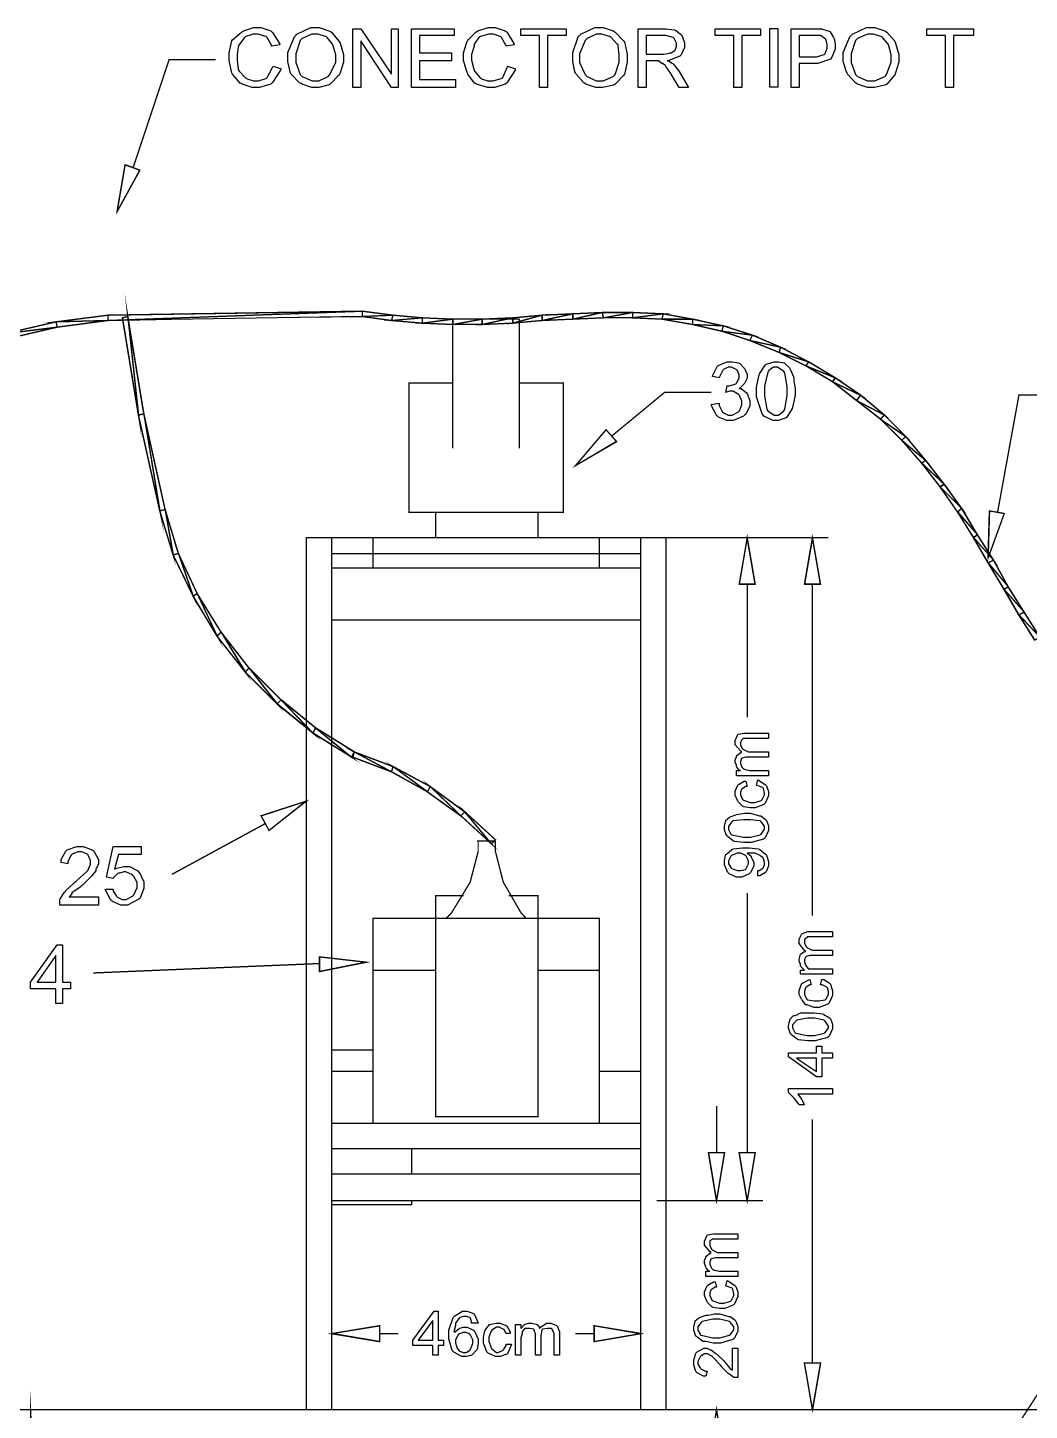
# Model space of a CAD drawing. Header units: metres. Extents: x -593 to 248, y 430 to 1024.
# Drawn here: x -264 to -232.11, y 898.74 to 942.77 of the extents above; entities that cross this region are included whole.
import ezdxf

# ---------------------------------------------------------------- set-up
doc = ezdxf.new("R2010")
doc.units = ezdxf.units.M
doc.header["$MEASUREMENT"] = 0
for name, color, linetype in [('C00-00-00-BLACK', 7, 'Continuous'), ('C00-7E-FF', 150, 'Continuous'), ('CFF-00-00', 1, 'Continuous'), ('CFF-7E-00', 30, 'Continuous')]:
    doc.layers.add(name, color=color, linetype=linetype)

msp = doc.modelspace()

# ---------------------------------------------------------------- linework, layer by layer
at = {"layer": 'C00-00-00-BLACK', "const_width": 0.0423}
for points in [[(-250.466, 929.374), (-250.466, 933.486)], [(-250.466, 933.486), (-248.344, 933.486)], [(-248.344, 929.374), (-248.344, 933.486)], [(-250.466, 931.45), (-251.866, 931.45), (-251.866, 927.34), (-246.944, 927.34), (-246.944, 931.45), (-248.344, 931.45)], [(-251.016, 926.532), (-251.016, 927.34)], [(-247.752, 926.532), (-247.752, 927.34)], [(-254.323, 898.77), (-254.323, 926.532), (-255.131, 926.532), (-255.131, 898.77)], [(-254.323, 926.532), (-244.484, 926.532)], [(-253.009, 926.532), (-253.009, 925.559)], [(-245.799, 926.532), (-245.799, 925.559)], [(-243.679, 898.77), (-243.679, 926.532), (-244.484, 926.532), (-244.484, 898.77)], [(-254.323, 926.024), (-244.484, 926.024)], [(-254.323, 925.559), (-244.484, 925.559)], [(-254.323, 923.906), (-244.484, 923.906)], [(-250.679, 914.41), (-250.509, 914.58), (-249.914, 915.56), (-249.659, 916.54), (-249.659, 916.867)], [(-249.701, 916.867), (-249.109, 916.867)], [(-249.109, 916.867), (-249.109, 916.54), (-248.859, 915.56), (-248.292, 914.58), (-248.133, 914.41)], [(-250.124, 915.132), (-251.016, 915.132), (-251.016, 908.094), (-247.752, 908.094), (-247.752, 915.132), (-248.683, 915.132)], [(-245.799, 907.882), (-245.799, 914.41), (-253.009, 914.41), (-253.009, 907.882)], [(-253.009, 912.756), (-251.016, 912.756)], [(-247.752, 912.756), (-245.799, 912.756)], [(-254.323, 910.213), (-253.009, 910.213)], [(-254.323, 909.535), (-253.009, 909.535)], [(-245.799, 909.535), (-244.484, 909.535)], [(-254.323, 907.882), (-244.484, 907.882)], [(-254.323, 907.077), (-244.484, 907.077)], [(-251.781, 907.077), (-251.781, 906.271)], [(-254.323, 906.271), (-244.484, 906.271)], [(-254.323, 905.423), (-244.484, 905.423)], [(-251.781, 905.423), (-251.781, 905.297), (-254.323, 905.297)], [(-286.981, 898.77), (-211.446, 898.77)]]:
    msp.add_lwpolyline(points, dxfattribs=at)
msp.add_lwpolyline([(-263.91, 897.116), (-263.825, 897.116), (-263.91, 898.685), (-263.91, 897.116)], close=True, dxfattribs=at)
at = {"layer": 'C00-7E-FF', "const_width": 0.0423}
for points in [[(-260.644, 938.317), (-259.499, 941.751), (-258.015, 941.751)], [(-245.418, 929.755), (-243.722, 931.154), (-242.238, 931.154)], [(-233.119, 927.34), (-232.44, 931.067), (-230.956, 931.067)], [(-243.722, 926.532), (-238.505, 926.532)], [(-243.213, 926.532), (-240.584, 926.532)], [(-241.091, 925.051), (-241.091, 920.809)], [(-239.015, 925.051), (-239.015, 914.494)], [(-256.445, 917.421), (-259.413, 915.808)], [(-241.091, 906.95), (-241.091, 915.216)], [(-254.708, 912.97), (-261.917, 912.67)], [(-242.068, 906.95), (-242.068, 908.431)], [(-239.015, 900.252), (-239.015, 908.008)], [(-243.976, 905.423), (-241.557, 905.423)], [(-243.468, 905.423), (-240.584, 905.423)], [(-254.323, 902.032), (-254.323, 900.675)], [(-244.484, 901.989), (-244.484, 900.675)], [(-252.798, 901.186), (-252.204, 901.186)], [(-245.968, 901.186), (-246.563, 901.186)], [(-231.805, 899.32), (-237.317, 890.801)], [(-243.976, 898.77), (-241.557, 898.77)], [(-238.845, 898.77), (-238.505, 898.77)]]:
    msp.add_lwpolyline(points, dxfattribs=at)
for points in [[(-260.433, 938.232), (-261.153, 936.917), (-260.899, 938.401), (-260.433, 938.232)], [(-245.249, 929.586), (-246.563, 928.821), (-245.588, 929.966), (-245.249, 929.586)], [(-232.906, 927.297), (-233.417, 925.897), (-233.374, 927.381), (-232.906, 927.297)], [(-241.346, 925.051), (-240.838, 925.051), (-241.091, 926.532), (-241.346, 925.051)], [(-239.27, 925.051), (-238.758, 925.051), (-239.015, 926.532), (-239.27, 925.051)], [(-256.572, 917.674), (-255.131, 918.14), (-256.318, 917.208), (-256.572, 917.674)], [(-254.708, 913.182), (-253.223, 913.012), (-254.708, 912.713), (-254.708, 913.182)], [(-242.322, 906.95), (-241.815, 906.95), (-242.068, 905.423), (-242.322, 906.95)], [(-241.346, 906.95), (-240.838, 906.95), (-241.091, 905.423), (-241.346, 906.95)], [(-252.798, 901.439), (-252.798, 900.931), (-254.323, 901.186), (-252.798, 901.439)], [(-245.968, 901.439), (-245.968, 900.931), (-244.484, 901.186), (-245.968, 901.439)], [(-239.27, 900.252), (-238.758, 900.252), (-239.015, 898.77), (-239.27, 900.252)], [(-242.322, 897.243), (-241.815, 897.243), (-242.068, 898.77), (-242.322, 897.243)]]:
    msp.add_lwpolyline(points, close=True, dxfattribs=at)
at = {"layer": 'C00-7E-FF'}
for points in [[(-260.433, 938.232), (-261.153, 936.917), (-260.899, 938.401), (-260.433, 938.232)], [(-245.249, 929.586), (-246.563, 928.821), (-245.588, 929.966), (-245.249, 929.586)], [(-232.906, 927.297), (-233.417, 925.897), (-233.374, 927.381), (-232.906, 927.297)], [(-241.346, 925.051), (-240.838, 925.051), (-241.091, 926.532), (-241.346, 925.051)], [(-239.27, 925.051), (-238.758, 925.051), (-239.015, 926.532), (-239.27, 925.051)], [(-256.572, 917.674), (-255.131, 918.14), (-256.318, 917.208), (-256.572, 917.674)], [(-254.708, 913.182), (-253.223, 913.012), (-254.708, 912.713), (-254.708, 913.182)], [(-242.322, 906.95), (-241.815, 906.95), (-242.068, 905.423), (-242.322, 906.95)], [(-241.346, 906.95), (-240.838, 906.95), (-241.091, 905.423), (-241.346, 906.95)], [(-252.798, 901.439), (-252.798, 900.931), (-254.323, 901.186), (-252.798, 901.439)], [(-245.968, 901.439), (-245.968, 900.931), (-244.484, 901.186), (-245.968, 901.439)], [(-239.27, 900.252), (-238.758, 900.252), (-239.015, 898.77), (-239.27, 900.252)], [(-242.322, 897.243), (-241.815, 897.243), (-242.068, 898.77), (-242.322, 897.243)]]:
    msp.add_lwpolyline(points, close=True, dxfattribs=at)
at = {"layer": 'CFF-00-00', "const_width": 0.0423}
for points in [[(-260.814, 933.57), (-260.475, 930.432), (-260.304, 930.475), (-260.814, 933.57)], [(-261.449, 933.443), (-253.35, 933.739), (-253.35, 933.57), (-261.449, 933.443)], [(-261.449, 933.612), (-261.449, 933.443), (-253.35, 933.739), (-261.449, 933.612)], [(-253.35, 933.739), (-253.35, 933.57), (-252.373, 933.612), (-253.35, 933.739)], [(-246.648, 933.486), (-245.715, 933.697), (-245.672, 933.528), (-246.648, 933.486)], [(-246.648, 933.655), (-246.648, 933.486), (-245.715, 933.697), (-246.648, 933.655)], [(-245.672, 933.528), (-244.741, 933.697), (-244.741, 933.528), (-245.672, 933.528)], [(-263.102, 933.4), (-263.06, 933.232), (-264.759, 933.017), (-263.102, 933.4)], [(-263.06, 933.232), (-264.759, 933.017), (-264.714, 932.848), (-263.06, 933.232)], [(-261.449, 933.612), (-261.449, 933.443), (-263.102, 933.4), (-261.449, 933.612)], [(-261.449, 933.443), (-263.102, 933.4), (-263.06, 933.232), (-261.449, 933.443)], [(-260.983, 933.528), (-260.814, 933.57), (-260.475, 930.432), (-260.983, 933.528)], [(-253.35, 933.57), (-252.373, 933.612), (-252.416, 933.443), (-253.35, 933.57)], [(-252.416, 933.443), (-251.441, 933.528), (-251.441, 933.359), (-252.416, 933.443)], [(-252.373, 933.612), (-252.416, 933.443), (-251.441, 933.528), (-252.373, 933.612)], [(-251.441, 933.359), (-250.466, 933.486), (-250.466, 933.316), (-251.441, 933.359)], [(-251.441, 933.528), (-251.441, 933.359), (-250.466, 933.486), (-251.441, 933.528)], [(-250.466, 933.316), (-249.532, 933.486), (-249.532, 933.316), (-250.466, 933.316)], [(-250.466, 933.486), (-250.466, 933.316), (-249.532, 933.486), (-250.466, 933.486)], [(-249.532, 933.316), (-248.556, 933.528), (-248.556, 933.359), (-249.532, 933.316)], [(-249.532, 933.486), (-249.532, 933.316), (-248.556, 933.528), (-249.532, 933.486)], [(-248.556, 933.359), (-247.625, 933.612), (-247.625, 933.443), (-248.556, 933.359)], [(-248.556, 933.528), (-248.556, 933.359), (-247.625, 933.612), (-248.556, 933.528)], [(-247.625, 933.443), (-246.648, 933.655), (-246.648, 933.486), (-247.625, 933.443)], [(-247.625, 933.612), (-247.625, 933.443), (-246.648, 933.655), (-247.625, 933.612)], [(-245.715, 933.697), (-245.672, 933.528), (-244.741, 933.697), (-245.715, 933.697)], [(-244.741, 933.528), (-243.765, 933.655), (-243.806, 933.486), (-244.741, 933.528)], [(-244.741, 933.697), (-244.741, 933.528), (-243.765, 933.655), (-244.741, 933.697)], [(-243.806, 933.486), (-242.83, 933.486), (-242.83, 933.316), (-243.806, 933.486)], [(-243.765, 933.655), (-243.806, 933.486), (-242.83, 933.486), (-243.765, 933.655)], [(-242.83, 933.316), (-241.856, 933.273), (-241.899, 933.101), (-242.83, 933.316)], [(-242.83, 933.486), (-242.83, 933.316), (-241.856, 933.273), (-242.83, 933.486)], [(-241.856, 933.273), (-241.899, 933.101), (-240.923, 932.975), (-241.856, 933.273)], [(-241.899, 933.101), (-240.923, 932.975), (-241.007, 932.805), (-241.899, 933.101)], [(-241.007, 932.805), (-240.032, 932.594), (-240.073, 932.425), (-241.007, 932.805)], [(-240.923, 932.975), (-241.007, 932.805), (-240.032, 932.594), (-240.923, 932.975)], [(-240.073, 932.425), (-239.141, 932.128), (-239.227, 932.002), (-240.073, 932.425)], [(-240.032, 932.594), (-240.073, 932.425), (-239.141, 932.128), (-240.032, 932.594)], [(-239.227, 932.002), (-238.293, 931.62), (-238.378, 931.493), (-239.227, 932.002)], [(-239.141, 932.128), (-239.227, 932.002), (-238.293, 931.62), (-239.141, 932.128)], [(-238.378, 931.493), (-237.488, 931.067), (-237.616, 930.898), (-238.378, 931.493)], [(-238.293, 931.62), (-238.378, 931.493), (-237.488, 931.067), (-238.293, 931.62)], [(-260.304, 930.475), (-259.795, 927.381), (-259.626, 927.424), (-260.304, 930.475)], [(-237.488, 931.067), (-237.616, 930.898), (-236.724, 930.432), (-237.488, 931.067)], [(-237.616, 930.898), (-236.724, 930.432), (-236.851, 930.305), (-237.616, 930.898)], [(-260.475, 930.432), (-260.304, 930.475), (-259.795, 927.381), (-260.475, 930.432)], [(-236.851, 930.305), (-236.046, 929.755), (-236.173, 929.628), (-236.851, 930.305)], [(-236.724, 930.432), (-236.851, 930.305), (-236.046, 929.755), (-236.724, 930.432)], [(-236.173, 929.628), (-235.408, 928.991), (-235.535, 928.905), (-236.173, 929.628)], [(-236.046, 929.755), (-236.173, 929.628), (-235.408, 928.991), (-236.046, 929.755)], [(-235.535, 928.905), (-234.816, 928.229), (-234.943, 928.143), (-235.535, 928.905)], [(-235.408, 928.991), (-235.535, 928.905), (-234.816, 928.229), (-235.408, 928.991)], [(-234.943, 928.143), (-234.263, 927.466), (-234.39, 927.34), (-234.943, 928.143)], [(-234.816, 928.229), (-234.943, 928.143), (-234.263, 927.466), (-234.816, 928.229)], [(-259.626, 927.424), (-259.372, 925.982), (-259.203, 926.024), (-259.626, 927.424)], [(-259.795, 927.381), (-259.626, 927.424), (-259.372, 925.982), (-259.795, 927.381)], [(-234.39, 927.34), (-233.755, 926.617), (-233.881, 926.532), (-234.39, 927.34)], [(-234.263, 927.466), (-234.39, 927.34), (-233.755, 926.617), (-234.263, 927.466)], [(-233.881, 926.532), (-233.247, 925.813), (-233.417, 925.727), (-233.881, 926.532)], [(-259.203, 926.024), (-258.734, 924.668), (-258.607, 924.752), (-259.203, 926.024)], [(-233.755, 926.617), (-233.881, 926.532), (-233.247, 925.813), (-233.755, 926.617)], [(-259.372, 925.982), (-259.203, 926.024), (-258.734, 924.668), (-259.372, 925.982)], [(-233.417, 925.727), (-232.779, 924.964), (-232.906, 924.879), (-233.417, 925.727)], [(-233.247, 925.813), (-233.417, 925.727), (-232.779, 924.964), (-233.247, 925.813)], [(-258.607, 924.752), (-257.972, 923.397), (-257.845, 923.524), (-258.607, 924.752)], [(-232.906, 924.879), (-232.271, 924.159), (-232.44, 924.074), (-232.906, 924.879)], [(-232.779, 924.964), (-232.906, 924.879), (-232.271, 924.159), (-232.779, 924.964)], [(-258.734, 924.668), (-258.607, 924.752), (-257.972, 923.397), (-258.734, 924.668)], [(-232.44, 924.074), (-231.763, 923.354), (-231.932, 923.27), (-232.44, 924.074)], [(-232.271, 924.159), (-232.44, 924.074), (-231.763, 923.354), (-232.271, 924.159)], [(-257.845, 923.524), (-257.08, 922.252), (-256.954, 922.379), (-257.845, 923.524)], [(-257.972, 923.397), (-257.845, 923.524), (-257.08, 922.252), (-257.972, 923.397)], [(-256.954, 922.379), (-256.062, 921.235), (-255.935, 921.362), (-256.954, 922.379)], [(-257.08, 922.252), (-256.954, 922.379), (-256.062, 921.235), (-257.08, 922.252)], [(-255.935, 921.362), (-254.918, 920.302), (-254.834, 920.47), (-255.935, 921.362)], [(-256.062, 921.235), (-255.935, 921.362), (-254.918, 920.302), (-256.062, 921.235)], [(-254.834, 920.47), (-253.689, 919.54), (-253.604, 919.708), (-254.834, 920.47)], [(-254.918, 920.302), (-254.834, 920.47), (-253.689, 919.54), (-254.918, 920.302)], [(-252.373, 919.244), (-252.416, 919.074), (-253.604, 919.708), (-252.373, 919.244)], [(-252.416, 919.074), (-253.604, 919.708), (-253.647, 919.54), (-252.416, 919.074)], [(-251.185, 918.606), (-251.271, 918.436), (-252.373, 919.244), (-251.185, 918.606)], [(-251.271, 918.436), (-252.373, 919.244), (-252.416, 919.074), (-251.271, 918.436)], [(-250.083, 917.801), (-250.21, 917.674), (-251.185, 918.606), (-250.083, 917.801)], [(-250.21, 917.674), (-251.185, 918.606), (-251.271, 918.436), (-250.21, 917.674)], [(-249.109, 916.912), (-249.236, 916.782), (-250.083, 917.801), (-249.109, 916.912)], [(-249.236, 916.782), (-250.083, 917.801), (-250.21, 917.674), (-249.236, 916.782)]]:
    msp.add_lwpolyline(points, close=True, dxfattribs=at)
at = {"layer": 'CFF-00-00'}
for points in [[(-261.449, 933.612), (-261.449, 933.443), (-253.35, 933.739), (-261.449, 933.612)], [(-261.449, 933.443), (-253.35, 933.739), (-253.35, 933.57), (-261.449, 933.443)], [(-253.35, 933.739), (-253.35, 933.57), (-252.373, 933.612), (-253.35, 933.739)], [(-263.102, 933.4), (-263.06, 933.232), (-264.759, 933.017), (-263.102, 933.4)], [(-261.449, 933.612), (-261.449, 933.443), (-263.102, 933.4), (-261.449, 933.612)], [(-261.449, 933.443), (-263.102, 933.4), (-263.06, 933.232), (-261.449, 933.443)], [(-260.983, 933.528), (-260.814, 933.57), (-260.475, 930.432), (-260.983, 933.528)], [(-260.814, 933.57), (-260.475, 930.432), (-260.304, 930.475), (-260.814, 933.57)], [(-253.35, 933.57), (-252.373, 933.612), (-252.416, 933.443), (-253.35, 933.57)], [(-252.373, 933.612), (-252.416, 933.443), (-251.441, 933.528), (-252.373, 933.612)], [(-252.416, 933.443), (-251.441, 933.528), (-251.441, 933.359), (-252.416, 933.443)], [(-251.441, 933.528), (-251.441, 933.359), (-250.466, 933.486), (-251.441, 933.528)], [(-251.441, 933.359), (-250.466, 933.486), (-250.466, 933.316), (-251.441, 933.359)], [(-250.466, 933.486), (-250.466, 933.316), (-249.532, 933.486), (-250.466, 933.486)], [(-250.466, 933.316), (-249.532, 933.486), (-249.532, 933.316), (-250.466, 933.316)], [(-249.532, 933.486), (-249.532, 933.316), (-248.556, 933.528), (-249.532, 933.486)], [(-249.532, 933.316), (-248.556, 933.528), (-248.556, 933.359), (-249.532, 933.316)], [(-248.556, 933.528), (-248.556, 933.359), (-247.625, 933.612), (-248.556, 933.528)], [(-248.556, 933.359), (-247.625, 933.612), (-247.625, 933.443), (-248.556, 933.359)], [(-247.625, 933.612), (-247.625, 933.443), (-246.648, 933.655), (-247.625, 933.612)], [(-247.625, 933.443), (-246.648, 933.655), (-246.648, 933.486), (-247.625, 933.443)], [(-246.648, 933.655), (-246.648, 933.486), (-245.715, 933.697), (-246.648, 933.655)], [(-246.648, 933.486), (-245.715, 933.697), (-245.672, 933.528), (-246.648, 933.486)], [(-245.715, 933.697), (-245.672, 933.528), (-244.741, 933.697), (-245.715, 933.697)], [(-245.672, 933.528), (-244.741, 933.697), (-244.741, 933.528), (-245.672, 933.528)], [(-244.741, 933.697), (-244.741, 933.528), (-243.765, 933.655), (-244.741, 933.697)], [(-244.741, 933.528), (-243.765, 933.655), (-243.806, 933.486), (-244.741, 933.528)], [(-243.765, 933.655), (-243.806, 933.486), (-242.83, 933.486), (-243.765, 933.655)], [(-243.806, 933.486), (-242.83, 933.486), (-242.83, 933.316), (-243.806, 933.486)], [(-242.83, 933.486), (-242.83, 933.316), (-241.856, 933.273), (-242.83, 933.486)], [(-242.83, 933.316), (-241.856, 933.273), (-241.899, 933.101), (-242.83, 933.316)], [(-263.06, 933.232), (-264.759, 933.017), (-264.714, 932.848), (-263.06, 933.232)], [(-241.856, 933.273), (-241.899, 933.101), (-240.923, 932.975), (-241.856, 933.273)], [(-241.899, 933.101), (-240.923, 932.975), (-241.007, 932.805), (-241.899, 933.101)], [(-240.923, 932.975), (-241.007, 932.805), (-240.032, 932.594), (-240.923, 932.975)], [(-241.007, 932.805), (-240.032, 932.594), (-240.073, 932.425), (-241.007, 932.805)], [(-240.032, 932.594), (-240.073, 932.425), (-239.141, 932.128), (-240.032, 932.594)], [(-240.073, 932.425), (-239.141, 932.128), (-239.227, 932.002), (-240.073, 932.425)], [(-239.141, 932.128), (-239.227, 932.002), (-238.293, 931.62), (-239.141, 932.128)], [(-239.227, 932.002), (-238.293, 931.62), (-238.378, 931.493), (-239.227, 932.002)], [(-238.293, 931.62), (-238.378, 931.493), (-237.488, 931.067), (-238.293, 931.62)], [(-238.378, 931.493), (-237.488, 931.067), (-237.616, 930.898), (-238.378, 931.493)], [(-237.488, 931.067), (-237.616, 930.898), (-236.724, 930.432), (-237.488, 931.067)], [(-237.616, 930.898), (-236.724, 930.432), (-236.851, 930.305), (-237.616, 930.898)], [(-260.475, 930.432), (-260.304, 930.475), (-259.795, 927.381), (-260.475, 930.432)], [(-260.304, 930.475), (-259.795, 927.381), (-259.626, 927.424), (-260.304, 930.475)], [(-236.724, 930.432), (-236.851, 930.305), (-236.046, 929.755), (-236.724, 930.432)], [(-236.851, 930.305), (-236.046, 929.755), (-236.173, 929.628), (-236.851, 930.305)], [(-236.046, 929.755), (-236.173, 929.628), (-235.408, 928.991), (-236.046, 929.755)], [(-236.173, 929.628), (-235.408, 928.991), (-235.535, 928.905), (-236.173, 929.628)], [(-235.408, 928.991), (-235.535, 928.905), (-234.816, 928.229), (-235.408, 928.991)], [(-235.535, 928.905), (-234.816, 928.229), (-234.943, 928.143), (-235.535, 928.905)], [(-234.816, 928.229), (-234.943, 928.143), (-234.263, 927.466), (-234.816, 928.229)], [(-234.943, 928.143), (-234.263, 927.466), (-234.39, 927.34), (-234.943, 928.143)], [(-259.795, 927.381), (-259.626, 927.424), (-259.372, 925.982), (-259.795, 927.381)], [(-259.626, 927.424), (-259.372, 925.982), (-259.203, 926.024), (-259.626, 927.424)], [(-234.263, 927.466), (-234.39, 927.34), (-233.755, 926.617), (-234.263, 927.466)], [(-234.39, 927.34), (-233.755, 926.617), (-233.881, 926.532), (-234.39, 927.34)], [(-233.755, 926.617), (-233.881, 926.532), (-233.247, 925.813), (-233.755, 926.617)], [(-233.881, 926.532), (-233.247, 925.813), (-233.417, 925.727), (-233.881, 926.532)], [(-259.372, 925.982), (-259.203, 926.024), (-258.734, 924.668), (-259.372, 925.982)], [(-259.203, 926.024), (-258.734, 924.668), (-258.607, 924.752), (-259.203, 926.024)], [(-233.247, 925.813), (-233.417, 925.727), (-232.779, 924.964), (-233.247, 925.813)], [(-233.417, 925.727), (-232.779, 924.964), (-232.906, 924.879), (-233.417, 925.727)], [(-232.779, 924.964), (-232.906, 924.879), (-232.271, 924.159), (-232.779, 924.964)], [(-258.734, 924.668), (-258.607, 924.752), (-257.972, 923.397), (-258.734, 924.668)], [(-258.607, 924.752), (-257.972, 923.397), (-257.845, 923.524), (-258.607, 924.752)], [(-232.906, 924.879), (-232.271, 924.159), (-232.44, 924.074), (-232.906, 924.879)], [(-232.271, 924.159), (-232.44, 924.074), (-231.763, 923.354), (-232.271, 924.159)], [(-232.44, 924.074), (-231.763, 923.354), (-231.932, 923.27), (-232.44, 924.074)], [(-257.972, 923.397), (-257.845, 923.524), (-257.08, 922.252), (-257.972, 923.397)], [(-257.845, 923.524), (-257.08, 922.252), (-256.954, 922.379), (-257.845, 923.524)], [(-257.08, 922.252), (-256.954, 922.379), (-256.062, 921.235), (-257.08, 922.252)], [(-256.954, 922.379), (-256.062, 921.235), (-255.935, 921.362), (-256.954, 922.379)], [(-256.062, 921.235), (-255.935, 921.362), (-254.918, 920.302), (-256.062, 921.235)], [(-255.935, 921.362), (-254.918, 920.302), (-254.834, 920.47), (-255.935, 921.362)], [(-254.918, 920.302), (-254.834, 920.47), (-253.689, 919.54), (-254.918, 920.302)], [(-254.834, 920.47), (-253.689, 919.54), (-253.604, 919.708), (-254.834, 920.47)], [(-252.416, 919.074), (-253.604, 919.708), (-253.647, 919.54), (-252.416, 919.074)], [(-252.373, 919.244), (-252.416, 919.074), (-253.604, 919.708), (-252.373, 919.244)], [(-251.271, 918.436), (-252.373, 919.244), (-252.416, 919.074), (-251.271, 918.436)], [(-251.185, 918.606), (-251.271, 918.436), (-252.373, 919.244), (-251.185, 918.606)], [(-250.21, 917.674), (-251.185, 918.606), (-251.271, 918.436), (-250.21, 917.674)], [(-250.083, 917.801), (-250.21, 917.674), (-251.185, 918.606), (-250.083, 917.801)], [(-249.236, 916.782), (-250.083, 917.801), (-250.21, 917.674), (-249.236, 916.782)], [(-249.109, 916.912), (-249.236, 916.782), (-250.083, 917.801), (-249.109, 916.912)]]:
    msp.add_lwpolyline(points, close=True, dxfattribs=at)
at = {"layer": 'CFF-7E-00'}
for points in [[(-256.192, 941.539), (-255.935, 941.455), (-255.957, 941.414), (-256.203, 941.018), (-256.235, 940.986), (-256.266, 940.966), (-256.623, 940.859), (-256.741, 940.859), (-256.859, 940.859), (-257.176, 940.966), (-257.207, 940.986), (-257.239, 940.997), (-257.483, 941.285), (-257.503, 941.328), (-257.516, 941.371), (-257.592, 941.72), (-257.592, 941.835), (-257.592, 941.963), (-257.516, 942.302), (-257.503, 942.344), (-257.483, 942.375), (-257.198, 942.619), (-257.164, 942.64), (-257.133, 942.662), (-256.809, 942.767), (-256.7, 942.767), (-256.584, 942.767), (-256.266, 942.662), (-256.235, 942.64), (-256.203, 942.608), (-255.988, 942.26), (-255.977, 942.217), (-256.235, 942.174), (-256.245, 942.206), (-256.382, 942.45), (-256.402, 942.471), (-256.425, 942.482), (-256.663, 942.556), (-256.741, 942.556), (-256.827, 942.556), (-257.06, 942.482), (-257.08, 942.471), (-257.102, 942.45), (-257.283, 942.206), (-257.293, 942.174), (-257.304, 942.143), (-257.334, 941.912), (-257.334, 941.835), (-257.334, 941.73), (-257.304, 941.444), (-257.293, 941.412), (-257.272, 941.381), (-257.07, 941.167), (-257.038, 941.156), (-257.017, 941.135), (-256.81, 941.072), (-256.741, 941.072), (-256.658, 941.072), (-256.425, 941.146), (-256.402, 941.156), (-256.382, 941.178), (-256.203, 941.498), (-256.192, 941.539)], [(-255.723, 941.794), (-255.723, 941.974), (-255.512, 942.472), (-255.47, 942.513), (-255.428, 942.556), (-254.983, 942.767), (-254.834, 942.767), (-254.717, 942.767), (-254.409, 942.662), (-254.366, 942.64), (-254.334, 942.619), (-254.092, 942.333), (-254.07, 942.301), (-254.049, 942.269), (-253.943, 941.914), (-253.943, 941.794), (-253.943, 941.667), (-254.049, 941.328), (-254.07, 941.285), (-254.092, 941.254), (-254.368, 940.966), (-254.409, 940.944), (-254.441, 940.934), (-254.736, 940.859), (-254.834, 940.859), (-254.951, 940.859), (-255.268, 940.966), (-255.3, 940.986), (-255.343, 941.008), (-255.618, 941.285), (-255.639, 941.328), (-255.65, 941.36), (-255.723, 941.686), (-255.723, 941.794)], [(-255.47, 941.794), (-255.47, 941.656), (-255.332, 941.273), (-255.3, 941.24), (-255.268, 941.208), (-254.943, 941.072), (-254.834, 941.072), (-254.728, 941.072), (-254.431, 941.208), (-254.409, 941.24), (-254.377, 941.273), (-254.196, 941.664), (-254.196, 941.794), (-254.196, 941.9), (-254.272, 942.185), (-254.282, 942.217), (-254.293, 942.239), (-254.472, 942.45), (-254.493, 942.471), (-254.525, 942.482), (-254.757, 942.556), (-254.834, 942.556), (-254.951, 942.556), (-255.268, 942.418), (-255.3, 942.386), (-255.332, 942.355), (-255.47, 941.934), (-255.47, 941.794)], [(-253.647, 940.859), (-253.647, 942.725), (-253.393, 942.725), (-252.416, 941.285), (-252.416, 942.725), (-252.204, 942.725), (-252.204, 940.859), (-252.416, 940.859), (-253.393, 942.344), (-253.393, 940.859), (-253.647, 940.859)], [(-251.781, 940.859), (-251.781, 942.725), (-250.423, 942.725), (-250.423, 942.513), (-251.524, 942.513), (-251.524, 941.963), (-250.509, 941.963), (-250.509, 941.709), (-251.524, 941.709), (-251.524, 941.113), (-250.382, 941.113), (-250.382, 940.859), (-251.781, 940.859)], [(-248.726, 941.539), (-248.471, 941.455), (-248.482, 941.414), (-248.735, 941.018), (-248.767, 940.986), (-248.8, 940.966), (-249.127, 940.859), (-249.236, 940.859), (-249.364, 940.859), (-249.712, 940.966), (-249.744, 940.986), (-249.776, 940.997), (-249.988, 941.285), (-249.998, 941.328), (-250.02, 941.371), (-250.124, 941.72), (-250.124, 941.835), (-250.124, 941.963), (-250.02, 942.302), (-249.998, 942.344), (-249.977, 942.375), (-249.733, 942.619), (-249.701, 942.64), (-249.67, 942.662), (-249.344, 942.767), (-249.236, 942.767), (-249.119, 942.767), (-248.8, 942.662), (-248.767, 942.64), (-248.735, 942.608), (-248.524, 942.26), (-248.514, 942.217), (-248.767, 942.174), (-248.778, 942.206), (-248.919, 942.45), (-248.939, 942.471), (-248.961, 942.482), (-249.168, 942.556), (-249.236, 942.556), (-249.332, 942.556), (-249.586, 942.482), (-249.617, 942.471), (-249.639, 942.45), (-249.787, 942.243), (-249.787, 942.174), (-249.798, 942.143), (-249.871, 941.912), (-249.871, 941.835), (-249.871, 941.73), (-249.798, 941.444), (-249.787, 941.412), (-249.777, 941.381), (-249.597, 941.167), (-249.575, 941.156), (-249.554, 941.135), (-249.347, 941.072), (-249.278, 941.072), (-249.183, 941.072), (-248.93, 941.146), (-248.897, 941.156), (-248.876, 941.178), (-248.737, 941.498), (-248.726, 941.539)], [(-247.709, 940.859), (-247.709, 942.513), (-248.301, 942.513), (-248.301, 942.725), (-246.86, 942.725), (-246.86, 942.513), (-247.455, 942.513), (-247.455, 940.859), (-247.709, 940.859)], [(-246.648, 941.794), (-246.648, 941.974), (-246.479, 942.472), (-246.437, 942.513), (-246.395, 942.556), (-245.949, 942.767), (-245.799, 942.767), (-245.683, 942.767), (-245.365, 942.662), (-245.333, 942.64), (-245.292, 942.619), (-245.016, 942.333), (-244.994, 942.301), (-244.984, 942.269), (-244.91, 941.914), (-244.91, 941.794), (-244.91, 941.667), (-244.984, 941.328), (-244.994, 941.285), (-245.016, 941.254), (-245.301, 940.966), (-245.333, 940.944), (-245.365, 940.934), (-245.691, 940.859), (-245.799, 940.859), (-245.916, 940.859), (-246.226, 940.966), (-246.267, 940.986), (-246.299, 941.008), (-246.543, 941.285), (-246.563, 941.328), (-246.586, 941.36), (-246.648, 941.686), (-246.648, 941.794)], [(-246.437, 941.794), (-246.437, 941.656), (-246.256, 941.273), (-246.225, 941.24), (-246.193, 941.208), (-245.898, 941.072), (-245.799, 941.072), (-245.683, 941.072), (-245.365, 941.208), (-245.333, 941.24), (-245.301, 941.273), (-245.164, 941.664), (-245.164, 941.794), (-245.164, 941.9), (-245.196, 942.185), (-245.206, 942.217), (-245.228, 942.239), (-245.428, 942.45), (-245.46, 942.471), (-245.482, 942.482), (-245.72, 942.556), (-245.799, 942.556), (-245.906, 942.556), (-246.193, 942.418), (-246.225, 942.386), (-246.256, 942.355), (-246.437, 941.934), (-246.437, 941.794)], [(-244.568, 940.859), (-244.568, 942.725), (-243.765, 942.725), (-243.67, 942.725), (-243.405, 942.694), (-243.383, 942.683), (-243.362, 942.673), (-243.183, 942.535), (-243.172, 942.513), (-243.161, 942.492), (-243.084, 942.286), (-243.084, 942.217), (-243.084, 942.133), (-243.193, 941.9), (-243.213, 941.878), (-243.236, 941.857), (-243.584, 941.72), (-243.637, 941.709), (-243.595, 941.709), (-243.479, 941.636), (-243.468, 941.624), (-243.448, 941.615), (-243.278, 941.402), (-243.256, 941.37), (-242.957, 940.859), (-243.256, 940.859), (-243.51, 941.285), (-243.521, 941.307), (-243.67, 941.518), (-243.679, 941.539), (-243.69, 941.55), (-243.777, 941.624), (-243.806, 941.624), (-243.817, 941.636), (-243.891, 941.691), (-243.891, 941.709), (-243.891, 941.709), (-244.02, 941.709), (-244.061, 941.709), (-244.314, 941.709), (-244.314, 940.859), (-244.568, 940.859)], [(-241.516, 940.859), (-241.516, 942.513), (-242.109, 942.513), (-242.109, 942.725), (-240.666, 942.725), (-240.666, 942.513), (-241.261, 942.513), (-241.261, 940.859), (-241.516, 940.859)], [(-240.369, 942.738), (-240.116, 942.738), (-240.116, 940.875), (-240.369, 940.875), (-240.369, 942.738)], [(-239.693, 940.859), (-239.693, 942.725), (-238.973, 942.725), (-238.91, 942.725), (-238.765, 942.725), (-238.715, 942.725), (-238.695, 942.716), (-238.484, 942.651), (-238.462, 942.64), (-238.452, 942.63), (-238.346, 942.45), (-238.335, 942.428), (-238.326, 942.418), (-238.293, 942.236), (-238.293, 942.174), (-238.293, 942.079), (-238.399, 941.826), (-238.42, 941.794), (-238.441, 941.762), (-238.841, 941.624), (-238.973, 941.624), (-239.438, 941.624), (-239.438, 940.859), (-239.693, 940.859)], [(-238.039, 941.794), (-238.039, 941.974), (-237.827, 942.472), (-237.784, 942.513), (-237.743, 942.556), (-237.296, 942.767), (-237.147, 942.767), (-237.032, 942.767), (-236.713, 942.662), (-236.682, 942.64), (-236.65, 942.619), (-236.396, 942.333), (-236.385, 942.301), (-236.365, 942.269), (-236.259, 941.914), (-236.259, 941.794), (-236.259, 941.667), (-236.365, 941.328), (-236.385, 941.285), (-236.407, 941.254), (-236.65, 940.966), (-236.682, 940.944), (-236.724, 940.934), (-237.043, 940.859), (-237.147, 940.859), (-237.265, 940.859), (-237.584, 940.966), (-237.616, 940.986), (-237.648, 941.008), (-237.903, 941.285), (-237.912, 941.328), (-237.934, 941.36), (-238.039, 941.686), (-238.039, 941.794)], [(-237.784, 941.794), (-237.784, 941.656), (-237.648, 941.273), (-237.616, 941.24), (-237.584, 941.208), (-237.258, 941.072), (-237.147, 941.072), (-237.032, 941.072), (-236.713, 941.208), (-236.682, 941.24), (-236.661, 941.273), (-236.512, 941.664), (-236.512, 941.794), (-236.512, 941.9), (-236.586, 942.185), (-236.596, 942.217), (-236.607, 942.239), (-236.788, 942.45), (-236.808, 942.471), (-236.84, 942.482), (-237.072, 942.556), (-237.147, 942.556), (-237.265, 942.556), (-237.584, 942.418), (-237.616, 942.386), (-237.648, 942.355), (-237.784, 941.934), (-237.784, 941.794)], [(-234.773, 940.859), (-234.773, 942.513), (-235.367, 942.513), (-235.367, 942.725), (-233.881, 942.725), (-233.881, 942.513), (-234.52, 942.513), (-234.52, 940.859), (-234.773, 940.859)], [(-244.314, 941.921), (-243.806, 941.921), (-243.743, 941.921), (-243.564, 941.954), (-243.552, 941.963), (-243.511, 941.963), (-243.394, 942.038), (-243.383, 942.048), (-243.383, 942.048), (-243.34, 942.176), (-243.34, 942.217), (-243.34, 942.271), (-243.416, 942.418), (-243.426, 942.428), (-243.448, 942.45), (-243.686, 942.513), (-243.765, 942.513), (-244.314, 942.513), (-244.314, 941.921)], [(-239.438, 941.835), (-238.973, 941.835), (-238.888, 941.835), (-238.642, 941.911), (-238.632, 941.921), (-238.611, 941.943), (-238.546, 942.116), (-238.546, 942.174), (-238.546, 942.228), (-238.579, 942.377), (-238.589, 942.386), (-238.6, 942.398), (-238.738, 942.503), (-238.758, 942.513), (-238.812, 942.513), (-238.934, 942.513), (-238.973, 942.513), (-239.438, 942.513), (-239.438, 941.835)], [(-242.238, 930.771), (-241.983, 930.814), (-241.983, 930.741), (-241.878, 930.528), (-241.856, 930.517), (-241.846, 930.508), (-241.694, 930.432), (-241.642, 930.432), (-241.569, 930.432), (-241.368, 930.538), (-241.346, 930.559), (-241.337, 930.57), (-241.261, 930.753), (-241.261, 930.814), (-241.261, 930.877), (-241.337, 931.058), (-241.346, 931.067), (-241.368, 931.089), (-241.542, 931.197), (-241.6, 931.197), (-241.644, 931.197), (-241.762, 931.165), (-241.772, 931.154), (-241.729, 931.366), (-241.729, 931.366), (-241.729, 931.366), (-241.729, 931.366), (-241.655, 931.366), (-241.452, 931.43), (-241.43, 931.45), (-241.421, 931.461), (-241.346, 931.613), (-241.346, 931.663), (-241.346, 931.716), (-241.41, 931.865), (-241.43, 931.875), (-241.441, 931.886), (-241.593, 931.959), (-241.642, 931.959), (-241.696, 931.959), (-241.846, 931.886), (-241.856, 931.875), (-241.867, 931.865), (-241.973, 931.652), (-241.983, 931.62), (-242.195, 931.663), (-242.185, 931.705), (-242.048, 931.981), (-242.026, 932.002), (-241.994, 932.023), (-241.731, 932.128), (-241.642, 932.128), (-241.569, 932.128), (-241.368, 932.096), (-241.346, 932.086), (-241.326, 932.076), (-241.188, 931.927), (-241.177, 931.916), (-241.167, 931.895), (-241.091, 931.722), (-241.091, 931.663), (-241.091, 931.61), (-241.167, 931.461), (-241.177, 931.45), (-241.188, 931.43), (-241.326, 931.293), (-241.346, 931.282), (-241.283, 931.282), (-241.113, 931.135), (-241.091, 931.113), (-241.082, 931.102), (-241.007, 930.887), (-241.007, 930.814), (-241.007, 930.719), (-241.145, 930.454), (-241.177, 930.432), (-241.209, 930.4), (-241.535, 930.262), (-241.642, 930.262), (-241.739, 930.262), (-242.005, 930.369), (-242.026, 930.389), (-242.057, 930.411), (-242.228, 930.729), (-242.238, 930.771)], [(-240.795, 931.197), (-240.795, 931.325), (-240.722, 931.673), (-240.711, 931.705), (-240.701, 931.748), (-240.521, 932.022), (-240.499, 932.043), (-240.478, 932.054), (-240.238, 932.128), (-240.158, 932.128), (-240.095, 932.128), (-239.926, 932.096), (-239.904, 932.086), (-239.894, 932.076), (-239.745, 931.938), (-239.734, 931.916), (-239.724, 931.895), (-239.618, 931.652), (-239.607, 931.62), (-239.607, 931.515), (-239.566, 931.277), (-239.566, 931.197), (-239.566, 931.07), (-239.64, 930.719), (-239.65, 930.687), (-239.661, 930.645), (-239.831, 930.37), (-239.862, 930.348), (-239.884, 930.338), (-240.091, 930.262), (-240.158, 930.262), (-240.266, 930.262), (-240.564, 930.4), (-240.584, 930.432), (-240.616, 930.475), (-240.795, 931.016), (-240.795, 931.197)], [(-240.541, 931.197), (-240.541, 931.048), (-240.468, 930.624), (-240.458, 930.601), (-240.437, 930.57), (-240.229, 930.432), (-240.158, 930.432), (-240.095, 930.432), (-239.926, 930.57), (-239.904, 930.601), (-239.894, 930.624), (-239.819, 931.053), (-239.819, 931.197), (-239.819, 931.346), (-239.894, 931.769), (-239.904, 931.789), (-239.926, 931.821), (-240.132, 931.959), (-240.2, 931.959), (-240.254, 931.959), (-240.405, 931.854), (-240.415, 931.832), (-240.437, 931.8), (-240.541, 931.348), (-240.541, 931.197)], [(-240.415, 918.946), (-241.433, 918.946), (-241.433, 919.116), (-241.306, 919.116), (-241.338, 919.116), (-241.423, 919.223), (-241.433, 919.244), (-241.433, 919.286), (-241.476, 919.382), (-241.476, 919.412), (-241.476, 919.455), (-241.433, 919.55), (-241.433, 919.581), (-241.423, 919.592), (-241.286, 919.698), (-241.264, 919.708), (-241.295, 919.73), (-241.476, 919.937), (-241.476, 920.004), (-241.476, 920.069), (-241.402, 920.239), (-241.39, 920.259), (-241.37, 920.27), (-241.196, 920.302), (-241.137, 920.302), (-240.415, 920.302), (-240.415, 920.132), (-241.053, 920.132), (-241.095, 920.132), (-241.191, 920.132), (-241.222, 920.132), (-241.222, 920.132), (-241.264, 920.09), (-241.264, 920.09), (-241.275, 920.08), (-241.306, 919.993), (-241.306, 919.963), (-241.306, 919.922), (-241.244, 919.805), (-241.222, 919.793), (-241.213, 919.784), (-241.061, 919.708), (-241.01, 919.708), (-240.415, 919.708), (-240.415, 919.54), (-241.094, 919.54), (-241.137, 919.54), (-241.254, 919.508), (-241.264, 919.497), (-241.275, 919.497), (-241.306, 919.402), (-241.306, 919.37), (-241.306, 919.339), (-241.275, 919.255), (-241.264, 919.244), (-241.264, 919.223), (-241.202, 919.158), (-241.18, 919.158), (-241.159, 919.148), (-241.016, 919.116), (-240.967, 919.116), (-240.415, 919.116), (-240.415, 918.946)], [(-240.795, 918.648), (-240.754, 918.816), (-240.732, 918.807), (-240.518, 918.67), (-240.496, 918.648), (-240.475, 918.626), (-240.412, 918.45), (-240.412, 918.391), (-240.412, 918.307), (-240.518, 918.075), (-240.539, 918.053), (-240.561, 918.032), (-240.834, 917.925), (-240.923, 917.925), (-240.998, 917.925), (-241.199, 917.958), (-241.22, 917.968), (-241.242, 917.979), (-241.378, 918.117), (-241.388, 918.137), (-241.399, 918.159), (-241.473, 918.333), (-241.473, 918.391), (-241.473, 918.456), (-241.399, 918.626), (-241.388, 918.648), (-241.367, 918.67), (-241.193, 918.775), (-241.134, 918.775), (-241.091, 918.603), (-241.134, 918.603), (-241.251, 918.529), (-241.261, 918.517), (-241.272, 918.508), (-241.303, 918.421), (-241.303, 918.391), (-241.303, 918.338), (-241.242, 918.191), (-241.22, 918.18), (-241.21, 918.17), (-240.995, 918.094), (-240.923, 918.094), (-240.849, 918.094), (-240.646, 918.159), (-240.624, 918.18), (-240.614, 918.191), (-240.539, 918.341), (-240.539, 918.391), (-240.539, 918.391), (-240.572, 918.54), (-240.581, 918.56), (-240.593, 918.571), (-240.774, 918.637), (-240.795, 918.648)], [(-241.091, 916.825), (-241.198, 916.825), (-241.495, 916.857), (-241.516, 916.867), (-241.538, 916.879), (-241.718, 917.018), (-241.729, 917.039), (-241.751, 917.05), (-241.815, 917.232), (-241.815, 917.292), (-241.815, 917.346), (-241.783, 917.484), (-241.772, 917.505), (-241.772, 917.536), (-241.665, 917.622), (-241.642, 917.632), (-241.633, 917.642), (-241.452, 917.707), (-241.43, 917.717), (-241.43, 917.717), (-241.177, 917.758), (-241.091, 917.758), (-240.996, 917.758), (-240.733, 917.685), (-240.711, 917.674), (-240.659, 917.674), (-240.51, 917.558), (-240.499, 917.547), (-240.478, 917.527), (-240.415, 917.352), (-240.415, 917.292), (-240.415, 917.208), (-240.521, 916.977), (-240.541, 916.955), (-240.573, 916.933), (-240.962, 916.825), (-241.091, 916.825)], [(-241.091, 916.996), (-240.987, 916.996), (-240.679, 917.072), (-240.668, 917.082), (-240.648, 917.092), (-240.541, 917.243), (-240.541, 917.292), (-240.541, 917.346), (-240.648, 917.484), (-240.668, 917.505), (-240.679, 917.515), (-240.989, 917.547), (-241.091, 917.547), (-241.209, 917.547), (-241.548, 917.515), (-241.557, 917.505), (-241.579, 917.484), (-241.685, 917.34), (-241.685, 917.292), (-241.685, 917.24), (-241.611, 917.092), (-241.6, 917.082), (-241.579, 917.072), (-241.214, 916.996), (-241.091, 916.996)], [(-261.745, 915.089), (-261.745, 914.833), (-262.976, 914.833), (-262.976, 914.877), (-262.976, 914.973), (-262.976, 915.005), (-262.966, 915.027), (-262.828, 915.238), (-262.806, 915.258), (-262.797, 915.281), (-262.542, 915.523), (-262.51, 915.555), (-262.458, 915.597), (-262.109, 915.916), (-262.087, 915.936), (-262.077, 915.958), (-262.001, 916.132), (-262.001, 916.19), (-262.001, 916.253), (-262.077, 916.423), (-262.087, 916.443), (-262.109, 916.455), (-262.283, 916.529), (-262.34, 916.529), (-262.404, 916.529), (-262.585, 916.455), (-262.594, 916.443), (-262.616, 916.423), (-262.721, 916.216), (-262.721, 916.147), (-262.933, 916.19), (-262.933, 916.285), (-262.786, 916.55), (-262.763, 916.57), (-262.743, 916.592), (-262.441, 916.697), (-262.34, 916.697), (-262.236, 916.697), (-261.949, 916.592), (-261.917, 916.57), (-261.895, 916.55), (-261.745, 916.281), (-261.745, 916.19), (-261.745, 916.137), (-261.82, 916), (-261.829, 915.978), (-261.829, 915.925), (-261.938, 915.789), (-261.959, 915.767), (-261.981, 915.746), (-262.266, 915.459), (-262.298, 915.428), (-262.34, 915.396), (-262.585, 915.227), (-262.594, 915.216), (-262.594, 915.184), (-262.67, 915.1), (-262.679, 915.089), (-261.745, 915.089)], [(-261.533, 915.342), (-261.279, 915.342), (-261.279, 915.279), (-261.174, 915.111), (-261.153, 915.089), (-261.143, 915.079), (-260.991, 915.005), (-260.94, 915.005), (-260.867, 915.005), (-260.666, 915.111), (-260.644, 915.132), (-260.623, 915.154), (-260.517, 915.392), (-260.517, 915.471), (-260.517, 915.545), (-260.623, 915.746), (-260.644, 915.767), (-260.666, 915.789), (-260.873, 915.894), (-260.94, 915.894), (-260.94, 915.894), (-261.069, 915.851), (-261.11, 915.851), (-261.132, 915.841), (-261.27, 915.704), (-261.279, 915.681), (-261.492, 915.724), (-261.279, 916.697), (-260.388, 916.697), (-260.388, 916.443), (-261.11, 916.443), (-261.237, 915.978), (-261.205, 916), (-260.944, 916.063), (-260.856, 916.063), (-260.761, 916.063), (-260.497, 915.925), (-260.475, 915.894), (-260.443, 915.873), (-260.304, 915.571), (-260.304, 915.471), (-260.304, 915.365), (-260.411, 915.079), (-260.433, 915.046), (-260.465, 915.015), (-260.822, 914.833), (-260.94, 914.833), (-261.037, 914.833), (-261.301, 914.942), (-261.322, 914.962), (-261.354, 914.984), (-261.523, 915.301), (-261.533, 915.342)], [(-240.754, 915.767), (-240.754, 915.936), (-240.713, 915.936), (-240.595, 916.011), (-240.584, 916.02), (-240.575, 916.031), (-240.541, 916.118), (-240.541, 916.147), (-240.541, 916.19), (-240.575, 916.307), (-240.584, 916.317), (-240.584, 916.339), (-240.659, 916.391), (-240.668, 916.401), (-240.679, 916.412), (-240.817, 916.477), (-240.838, 916.486), (-240.891, 916.486), (-241.011, 916.486), (-241.05, 916.486), (-241.05, 916.486), (-241.082, 916.486), (-241.091, 916.486), (-241.071, 916.477), (-240.964, 916.39), (-240.964, 916.359), (-240.955, 916.339), (-240.88, 916.195), (-240.88, 916.147), (-240.88, 916.074), (-240.987, 915.873), (-241.007, 915.851), (-241.029, 915.83), (-241.268, 915.724), (-241.346, 915.724), (-241.432, 915.724), (-241.665, 915.83), (-241.685, 915.851), (-241.707, 915.873), (-241.815, 916.111), (-241.815, 916.19), (-241.815, 916.253), (-241.783, 916.423), (-241.772, 916.443), (-241.751, 916.455), (-241.579, 916.604), (-241.557, 916.613), (-241.536, 916.624), (-241.235, 916.656), (-241.134, 916.656), (-241.029, 916.656), (-240.743, 916.624), (-240.711, 916.613), (-240.69, 916.604), (-240.51, 916.455), (-240.499, 916.443), (-240.478, 916.423), (-240.415, 916.216), (-240.415, 916.147), (-240.415, 916.084), (-240.478, 915.916), (-240.499, 915.894), (-240.51, 915.873), (-240.693, 915.767), (-240.754, 915.767)], [(-241.346, 916.486), (-241.41, 916.486), (-241.59, 916.412), (-241.6, 916.401), (-241.611, 916.391), (-241.685, 916.241), (-241.685, 916.19), (-241.685, 916.148), (-241.611, 916.031), (-241.6, 916.02), (-241.579, 916), (-241.405, 915.936), (-241.346, 915.936), (-241.294, 915.936), (-241.145, 915.968), (-241.134, 915.978), (-241.125, 916), (-241.05, 916.143), (-241.05, 916.19), (-241.05, 916.244), (-241.125, 916.391), (-241.134, 916.401), (-241.145, 916.412), (-241.297, 916.486), (-241.346, 916.486)], [(-238.378, 912.629), (-239.396, 912.629), (-239.396, 912.756), (-239.27, 912.756), (-239.281, 912.767), (-239.387, 912.874), (-239.396, 912.885), (-239.396, 912.939), (-239.438, 913.058), (-239.438, 913.096), (-239.438, 913.096), (-239.396, 913.266), (-239.396, 913.266), (-239.387, 913.277), (-239.267, 913.351), (-239.227, 913.351), (-239.258, 913.373), (-239.438, 913.61), (-239.438, 913.689), (-239.438, 913.742), (-239.365, 913.891), (-239.354, 913.901), (-239.333, 913.923), (-239.159, 913.985), (-239.1, 913.985), (-238.378, 913.985), (-238.378, 913.817), (-239.015, 913.817), (-239.057, 913.817), (-239.153, 913.817), (-239.184, 913.817), (-239.184, 913.796), (-239.26, 913.742), (-239.27, 913.732), (-239.27, 913.732), (-239.27, 913.669), (-239.27, 913.648), (-239.27, 913.606), (-239.206, 913.489), (-239.184, 913.478), (-239.174, 913.468), (-239.024, 913.393), (-238.973, 913.393), (-238.378, 913.393), (-238.378, 913.224), (-239.057, 913.224), (-239.1, 913.224), (-239.217, 913.193), (-239.227, 913.182), (-239.238, 913.172), (-239.27, 913.085), (-239.27, 913.055), (-239.27, 913.023), (-239.238, 912.927), (-239.227, 912.927), (-239.227, 912.895), (-239.153, 912.808), (-239.141, 912.797), (-239.089, 912.797), (-238.971, 912.797), (-238.931, 912.797), (-238.378, 912.797), (-238.378, 912.629)], [(-263.102, 911.697), (-263.102, 912.163), (-263.91, 912.163), (-263.91, 912.374), (-263.06, 913.562), (-262.89, 913.562), (-262.89, 912.374), (-262.637, 912.374), (-262.637, 912.163), (-262.89, 912.163), (-262.89, 911.697), (-263.102, 911.697)], [(-263.102, 912.374), (-263.102, 913.224), (-263.698, 912.374), (-263.102, 912.374)], [(-238.758, 912.29), (-238.715, 912.459), (-238.652, 912.459), (-238.484, 912.354), (-238.462, 912.331), (-238.441, 912.311), (-238.378, 912.104), (-238.378, 912.035), (-238.378, 911.951), (-238.484, 911.72), (-238.505, 911.697), (-238.527, 911.677), (-238.798, 911.571), (-238.888, 911.571), (-238.962, 911.571), (-239.164, 911.645), (-239.184, 911.655), (-239.227, 911.655), (-239.344, 911.804), (-239.354, 911.824), (-239.365, 911.835), (-239.438, 911.986), (-239.438, 912.035), (-239.438, 912.109), (-239.365, 912.311), (-239.354, 912.331), (-239.333, 912.342), (-239.132, 912.45), (-239.1, 912.459), (-239.057, 912.29), (-239.1, 912.29), (-239.217, 912.216), (-239.227, 912.205), (-239.238, 912.195), (-239.27, 912.075), (-239.27, 912.035), (-239.27, 911.983), (-239.206, 911.846), (-239.184, 911.824), (-239.174, 911.815), (-238.96, 911.782), (-238.888, 911.782), (-238.814, 911.782), (-238.611, 911.815), (-238.589, 911.824), (-238.579, 911.846), (-238.505, 911.988), (-238.505, 912.035), (-238.505, 912.078), (-238.537, 912.195), (-238.546, 912.205), (-238.557, 912.216), (-238.709, 912.29), (-238.758, 912.29)], [(-239.057, 910.51), (-239.164, 910.51), (-239.46, 910.541), (-239.48, 910.551), (-239.503, 910.562), (-239.683, 910.7), (-239.693, 910.721), (-239.715, 910.732), (-239.777, 910.916), (-239.777, 910.977), (-239.777, 910.977), (-239.745, 911.137), (-239.734, 911.146), (-239.734, 911.189), (-239.629, 911.306), (-239.607, 911.316), (-239.555, 911.316), (-239.419, 911.392), (-239.396, 911.401), (-239.312, 911.401), (-239.122, 911.401), (-239.057, 911.401), (-238.962, 911.401), (-238.696, 911.37), (-238.674, 911.358), (-238.654, 911.349), (-238.473, 911.243), (-238.462, 911.232), (-238.441, 911.211), (-238.378, 911.036), (-238.378, 910.977), (-238.378, 910.893), (-238.484, 910.659), (-238.505, 910.636), (-238.537, 910.616), (-238.928, 910.51), (-239.057, 910.51)], [(-239.057, 910.678), (-238.951, 910.678), (-238.642, 910.753), (-238.632, 910.763), (-238.611, 910.774), (-238.505, 910.927), (-238.505, 910.977), (-238.505, 910.977), (-238.611, 911.137), (-238.632, 911.146), (-238.642, 911.168), (-238.954, 911.232), (-239.057, 911.232), (-239.174, 911.232), (-239.513, 911.168), (-239.523, 911.146), (-239.545, 911.137), (-239.65, 911.017), (-239.65, 910.977), (-239.65, 910.925), (-239.577, 910.774), (-239.566, 910.763), (-239.545, 910.753), (-239.18, 910.678), (-239.057, 910.678)], [(-238.378, 909.959), (-238.715, 909.959), (-238.715, 909.366), (-238.888, 909.366), (-239.777, 910.001), (-239.777, 910.128), (-238.888, 910.128), (-238.888, 910.34), (-238.715, 910.34), (-238.715, 910.128), (-238.378, 910.128), (-238.378, 909.959)], [(-238.888, 909.959), (-239.523, 909.959), (-238.888, 909.535), (-238.888, 909.959)], [(-238.378, 908.986), (-238.378, 908.816), (-239.48, 908.816), (-239.471, 908.805), (-239.365, 908.655), (-239.354, 908.644), (-239.344, 908.623), (-239.281, 908.485), (-239.27, 908.474), (-239.438, 908.474), (-239.449, 908.496), (-239.587, 908.677), (-239.607, 908.686), (-239.618, 908.709), (-239.767, 908.849), (-239.777, 908.859), (-239.777, 908.986), (-238.378, 908.986)], [(-241.388, 903.007), (-242.407, 903.007), (-242.407, 903.177), (-242.281, 903.177), (-242.312, 903.177), (-242.398, 903.283), (-242.407, 903.304), (-242.407, 903.304), (-242.449, 903.432), (-242.449, 903.473), (-242.449, 903.516), (-242.407, 903.611), (-242.407, 903.643), (-242.398, 903.654), (-242.26, 903.76), (-242.238, 903.77), (-242.27, 903.792), (-242.449, 903.998), (-242.449, 904.066), (-242.449, 904.131), (-242.376, 904.3), (-242.365, 904.321), (-242.344, 904.332), (-242.17, 904.362), (-242.111, 904.362), (-241.388, 904.362), (-241.388, 904.194), (-242.026, 904.194), (-242.068, 904.194), (-242.164, 904.194), (-242.195, 904.194), (-242.195, 904.194), (-242.26, 904.152), (-242.281, 904.152), (-242.281, 904.12), (-242.281, 904.05), (-242.281, 904.025), (-242.281, 903.983), (-242.217, 903.866), (-242.195, 903.855), (-242.185, 903.845), (-242.034, 903.77), (-241.983, 903.77), (-241.388, 903.77), (-241.388, 903.6), (-242.068, 903.6), (-242.111, 903.6), (-242.228, 903.57), (-242.238, 903.559), (-242.249, 903.559), (-242.281, 903.464), (-242.281, 903.432), (-242.281, 903.4), (-242.249, 903.315), (-242.238, 903.304), (-242.238, 903.283), (-242.174, 903.22), (-242.153, 903.22), (-242.132, 903.21), (-241.99, 903.177), (-241.942, 903.177), (-241.388, 903.177), (-241.388, 903.007)], [(-241.772, 902.711), (-241.729, 902.881), (-241.709, 902.871), (-241.495, 902.733), (-241.473, 902.711), (-241.452, 902.691), (-241.388, 902.514), (-241.388, 902.455), (-241.388, 902.371), (-241.495, 902.138), (-241.516, 902.116), (-241.538, 902.096), (-241.809, 901.989), (-241.899, 901.989), (-241.973, 901.989), (-242.174, 902.022), (-242.195, 902.032), (-242.217, 902.043), (-242.355, 902.181), (-242.365, 902.201), (-242.376, 902.224), (-242.449, 902.397), (-242.449, 902.455), (-242.449, 902.52), (-242.376, 902.691), (-242.365, 902.711), (-242.344, 902.733), (-242.17, 902.84), (-242.111, 902.84), (-242.068, 902.667), (-242.111, 902.667), (-242.228, 902.593), (-242.238, 902.582), (-242.249, 902.572), (-242.281, 902.485), (-242.281, 902.455), (-242.281, 902.403), (-242.217, 902.255), (-242.195, 902.244), (-242.185, 902.235), (-241.971, 902.159), (-241.899, 902.159), (-241.825, 902.159), (-241.622, 902.224), (-241.6, 902.244), (-241.59, 902.255), (-241.516, 902.405), (-241.516, 902.455), (-241.516, 902.455), (-241.548, 902.604), (-241.557, 902.625), (-241.568, 902.636), (-241.751, 902.7), (-241.772, 902.711)], [(-251.102, 900.505), (-251.102, 900.804), (-251.737, 900.804), (-251.737, 900.974), (-251.059, 901.905), (-250.932, 901.905), (-250.932, 900.974), (-250.762, 900.974), (-250.762, 900.804), (-250.932, 900.804), (-250.932, 900.505), (-251.102, 900.505)], [(-251.102, 900.974), (-251.102, 901.609), (-251.567, 900.974), (-251.102, 900.974)], [(-249.659, 901.523), (-249.871, 901.523), (-249.871, 901.566), (-249.904, 901.683), (-249.914, 901.693), (-249.925, 901.704), (-250.045, 901.736), (-250.083, 901.736), (-250.126, 901.736), (-250.241, 901.704), (-250.251, 901.693), (-250.262, 901.683), (-250.372, 901.546), (-250.382, 901.523), (-250.382, 901.45), (-250.423, 901.284), (-250.423, 901.227), (-250.414, 901.238), (-250.273, 901.344), (-250.251, 901.354), (-250.241, 901.365), (-250.123, 901.397), (-250.083, 901.397), (-250.01, 901.397), (-249.809, 901.292), (-249.787, 901.27), (-249.766, 901.249), (-249.659, 901.011), (-249.659, 900.931), (-249.659, 900.868), (-249.692, 900.697), (-249.701, 900.675), (-249.712, 900.665), (-249.85, 900.516), (-249.871, 900.505), (-249.882, 900.495), (-250.033, 900.463), (-250.083, 900.463), (-250.179, 900.463), (-250.434, 900.6), (-250.466, 900.632), (-250.488, 900.654), (-250.593, 901.022), (-250.593, 901.143), (-250.593, 901.292), (-250.455, 901.704), (-250.423, 901.736), (-250.403, 901.758), (-250.163, 901.905), (-250.083, 901.905), (-250.01, 901.905), (-249.809, 901.831), (-249.787, 901.82), (-249.777, 901.799), (-249.67, 901.555), (-249.659, 901.523)], [(-242.068, 900.888), (-242.174, 900.888), (-242.413, 900.931), (-242.492, 900.931), (-242.513, 900.942), (-242.694, 901.08), (-242.704, 901.1), (-242.726, 901.111), (-242.788, 901.293), (-242.788, 901.354), (-242.788, 901.408), (-242.756, 901.546), (-242.745, 901.566), (-242.745, 901.598), (-242.64, 901.683), (-242.618, 901.693), (-242.609, 901.704), (-242.43, 901.769), (-242.407, 901.778), (-242.323, 901.778), (-242.133, 901.82), (-242.068, 901.82), (-241.973, 901.82), (-241.707, 901.747), (-241.685, 901.736), (-241.633, 901.736), (-241.484, 901.631), (-241.473, 901.609), (-241.452, 901.588), (-241.388, 901.413), (-241.388, 901.354), (-241.388, 901.27), (-241.495, 901.038), (-241.516, 901.016), (-241.548, 900.996), (-241.939, 900.888), (-242.068, 900.888)], [(-242.068, 901.058), (-241.962, 901.058), (-241.654, 901.134), (-241.642, 901.143), (-241.622, 901.154), (-241.516, 901.304), (-241.516, 901.354), (-241.516, 901.408), (-241.622, 901.546), (-241.642, 901.566), (-241.654, 901.577), (-241.965, 901.65), (-242.068, 901.65), (-242.185, 901.65), (-242.524, 901.577), (-242.534, 901.566), (-242.556, 901.546), (-242.661, 901.402), (-242.661, 901.354), (-242.661, 901.302), (-242.588, 901.165), (-242.577, 901.143), (-242.556, 901.134), (-242.191, 901.058), (-242.068, 901.058)], [(-250.382, 900.931), (-250.382, 900.89), (-250.35, 900.784), (-250.34, 900.761), (-250.34, 900.73), (-250.262, 900.643), (-250.251, 900.632), (-250.251, 900.632), (-250.126, 900.591), (-250.083, 900.591), (-250.042, 900.591), (-249.925, 900.665), (-249.914, 900.675), (-249.904, 900.697), (-249.828, 900.873), (-249.828, 900.931), (-249.828, 900.985), (-249.904, 901.134), (-249.914, 901.143), (-249.925, 901.165), (-250.045, 901.227), (-250.083, 901.227), (-250.137, 901.227), (-250.284, 901.165), (-250.294, 901.143), (-250.306, 901.134), (-250.382, 900.982), (-250.382, 900.931)], [(-248.767, 900.847), (-248.598, 900.847), (-248.608, 900.815), (-248.716, 900.57), (-248.726, 900.548), (-248.748, 900.538), (-248.956, 900.463), (-249.025, 900.463), (-249.11, 900.463), (-249.342, 900.57), (-249.362, 900.591), (-249.385, 900.612), (-249.49, 900.884), (-249.49, 900.974), (-249.49, 901.048), (-249.459, 901.249), (-249.448, 901.27), (-249.438, 901.292), (-249.3, 901.473), (-249.278, 901.482), (-249.258, 901.493), (-249.084, 901.523), (-249.025, 901.523), (-248.961, 901.523), (-248.778, 901.45), (-248.767, 901.439), (-248.746, 901.43), (-248.64, 901.248), (-248.64, 901.186), (-248.767, 901.186), (-248.778, 901.197), (-248.835, 901.313), (-248.853, 901.313), (-248.863, 901.324), (-248.985, 901.397), (-249.025, 901.397), (-249.078, 901.397), (-249.226, 901.292), (-249.236, 901.27), (-249.247, 901.26), (-249.321, 901.078), (-249.321, 901.016), (-249.321, 900.943), (-249.247, 900.731), (-249.236, 900.72), (-249.226, 900.698), (-249.076, 900.591), (-249.025, 900.591), (-249.025, 900.591), (-248.863, 900.665), (-248.853, 900.675), (-248.843, 900.687), (-248.767, 900.807), (-248.767, 900.847)], [(-248.471, 900.505), (-248.471, 901.482), (-248.301, 901.482), (-248.301, 901.354), (-248.292, 901.365), (-248.185, 901.473), (-248.175, 901.482), (-248.165, 901.493), (-248.045, 901.523), (-248.005, 901.523), (-247.953, 901.523), (-247.816, 901.493), (-247.794, 901.482), (-247.784, 901.473), (-247.709, 901.384), (-247.709, 901.354), (-247.688, 901.387), (-247.48, 901.523), (-247.41, 901.523), (-247.346, 901.523), (-247.167, 901.45), (-247.156, 901.439), (-247.147, 901.43), (-247.072, 901.248), (-247.072, 901.186), (-247.072, 900.505), (-247.241, 900.505), (-247.241, 901.143), (-247.241, 901.175), (-247.273, 901.26), (-247.283, 901.27), (-247.283, 901.292), (-247.316, 901.344), (-247.326, 901.354), (-247.359, 901.354), (-247.432, 901.354), (-247.455, 901.354), (-247.455, 901.354), (-247.615, 901.324), (-247.625, 901.313), (-247.636, 901.303), (-247.667, 901.12), (-247.667, 901.058), (-247.667, 900.505), (-247.837, 900.505), (-247.837, 901.143), (-247.837, 901.186), (-247.878, 901.281), (-247.878, 901.313), (-247.889, 901.324), (-248.009, 901.354), (-248.048, 901.354), (-248.079, 901.354), (-248.151, 901.354), (-248.175, 901.354), (-248.185, 901.344), (-248.26, 901.258), (-248.26, 901.227), (-248.26, 901.175), (-248.301, 901.056), (-248.301, 901.016), (-248.301, 900.505), (-248.471, 900.505)], [(-241.557, 900.72), (-241.388, 900.72), (-241.388, 899.786), (-241.421, 899.786), (-241.492, 899.786), (-241.516, 899.786), (-241.527, 899.797), (-241.676, 899.903), (-241.685, 899.913), (-241.707, 899.923), (-241.889, 900.104), (-241.899, 900.125), (-241.931, 900.168), (-242.185, 900.442), (-242.195, 900.463), (-242.217, 900.473), (-242.36, 900.548), (-242.407, 900.548), (-242.45, 900.548), (-242.567, 900.473), (-242.577, 900.463), (-242.588, 900.453), (-242.661, 900.302), (-242.661, 900.252), (-242.661, 900.21), (-242.588, 900.093), (-242.577, 900.082), (-242.567, 900.061), (-242.416, 899.996), (-242.365, 899.996), (-242.407, 899.829), (-242.482, 899.829), (-242.683, 899.935), (-242.704, 899.955), (-242.726, 899.977), (-242.788, 900.184), (-242.788, 900.252), (-242.788, 900.337), (-242.726, 900.57), (-242.704, 900.591), (-242.683, 900.612), (-242.476, 900.72), (-242.407, 900.72), (-242.366, 900.72), (-242.271, 900.675), (-242.238, 900.675), (-242.228, 900.665), (-242.091, 900.559), (-242.068, 900.548), (-242.059, 900.538), (-241.846, 900.326), (-241.815, 900.293), (-241.794, 900.272), (-241.654, 900.093), (-241.642, 900.082), (-241.642, 900.082), (-241.579, 900.039), (-241.557, 900.039), (-241.557, 900.72)]]:
    msp.add_lwpolyline(points, close=True, dxfattribs=at)

doc.saveas('drawing.dxf')
